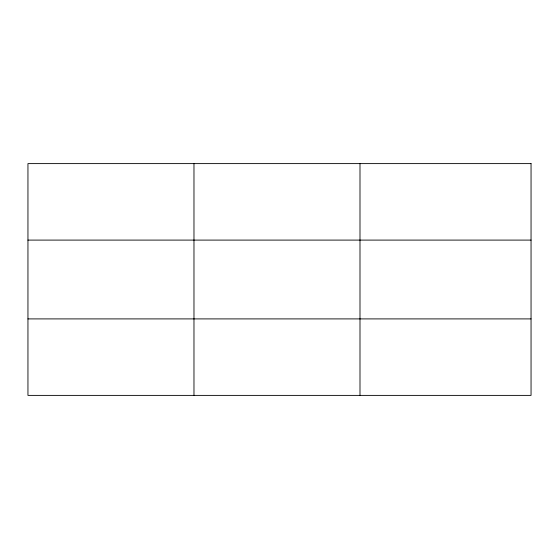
<?xml version="1.0" encoding="UTF-8"?>
<svg xmlns="http://www.w3.org/2000/svg" width="559" height="559" viewBox="0 0 559 559"><rect width="100%" height="100%" fill="white"/><g stroke="black" fill="none" stroke-linecap="round" stroke-linejoin="round"><path stroke-width="0.84" d="M193.973 395.388L193.973 163.612M359.996 395.388L359.996 163.612M27.95 240.097L531.05 240.097M27.95 318.903L531.05 318.903M531.05 163.612L531.05 395.388L27.95 395.388L27.95 163.612L531.05 163.612"/></g></svg>
